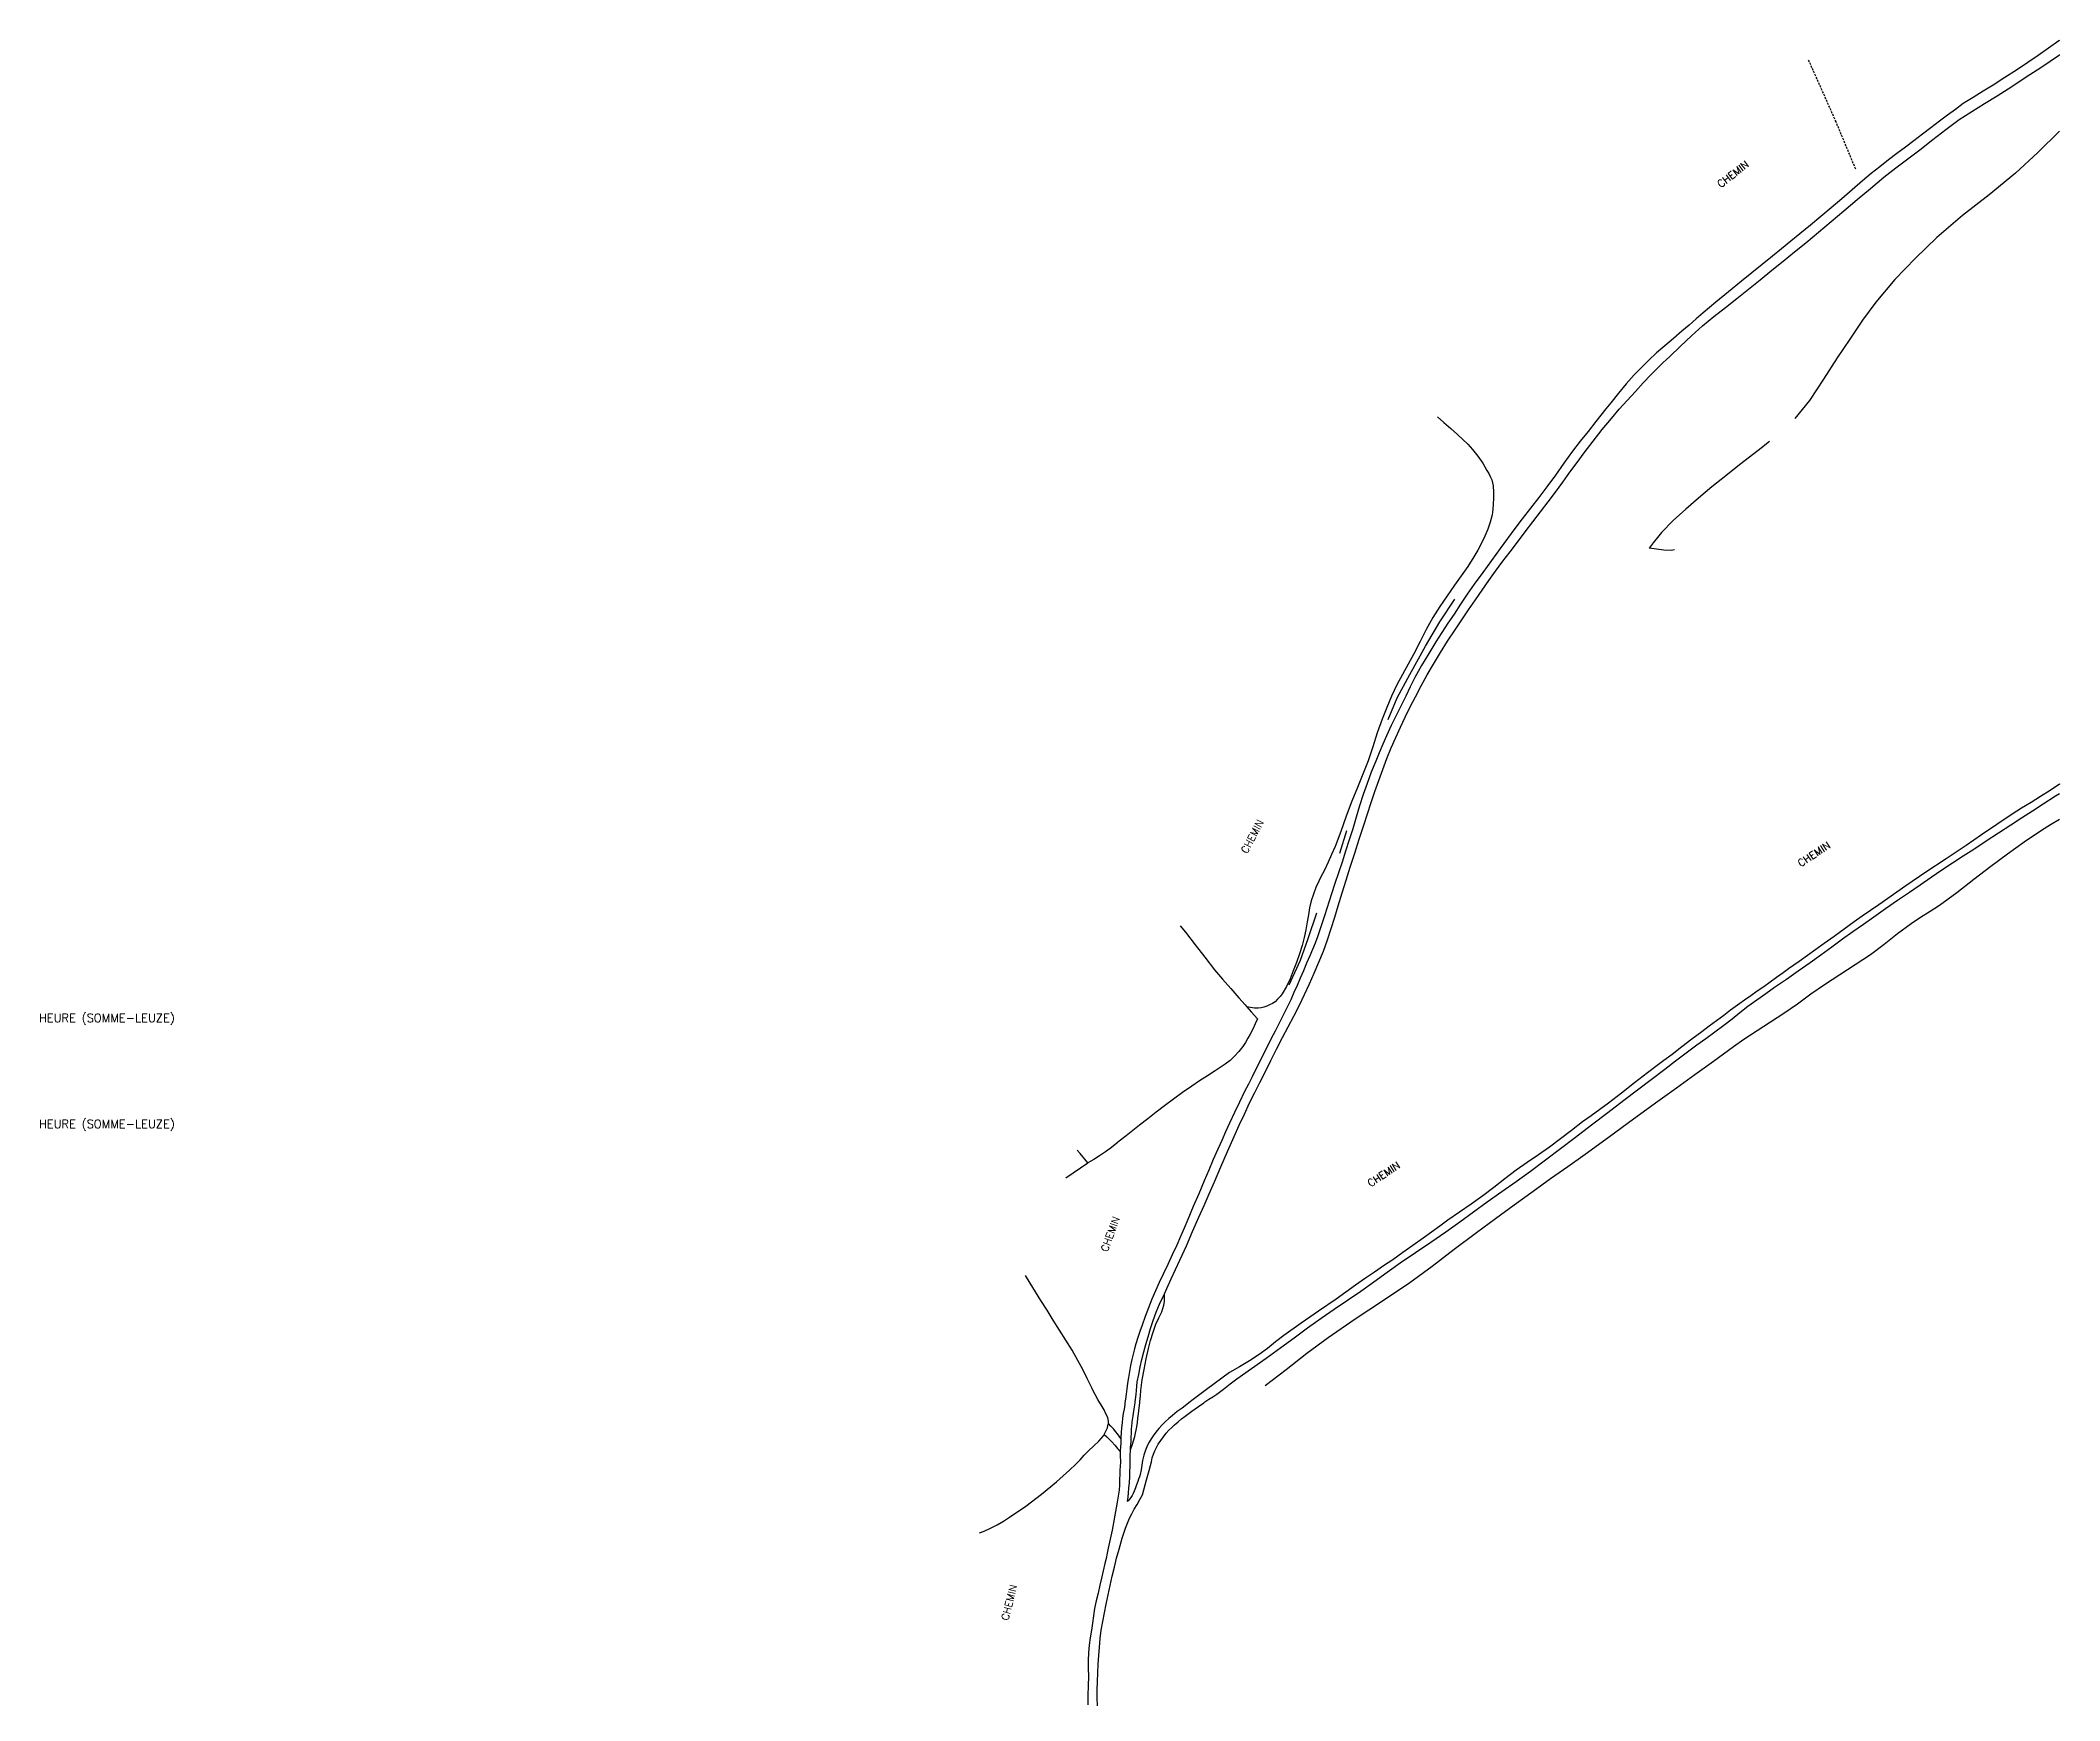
# Model space of a CAD drawing. Header units: millimetres. Extents: x 216000 to 217000, y 109000 to 110001.
# Drawn here: x 216517.3 to 217000, y 109599.8 to 109996.7 of the extents above; entities that cross this region are included whole.
import ezdxf
from ezdxf.enums import TextEntityAlignment as Align

# ---------------------------------------------------------------- set-up
doc = ezdxf.new("R2010")
doc.units = ezdxf.units.MM
doc.linetypes.add('DASHED', pattern=[0.75, 0.5, -0.25])
for name, color, linetype in [('W0017', 7, 'CONTINUOUS'), ('W0071', 7, 'CONTINUOUS'), ('W0200', 2, 'CONTINUOUS'), ('W0211', 2, 'CONTINUOUS'), ('W0214', 2, 'CONTINUOUS'), ('W0300', 7, 'CONTINUOUS'), ('W0330', 7, 'CONTINUOUS'), ('W0332', 3, 'DASHED'), ('W0980', 7, 'CONTINUOUS'), ('W0989', 7, 'CONTINUOUS')]:
    doc.layers.add(name, color=color, linetype=linetype)
doc.styles.get("Standard").update_dxf_attribs({"font": 'romans.shx', "width": 0.85})

msp = doc.modelspace()

# ---------------------------------------------------------------- linework, layer by layer
at = {"layer": 'W0017'}
for points in [[(216771.61, 109663.43), (216772.22, 109662.85), (216772.84, 109662.26), (216773.44, 109661.66), (216774.12, 109660.91), (216774.78, 109660.12), (216775.44, 109659.34)], [(216775.58, 109662.5), (216775.18, 109663.03), (216774.77, 109663.57), (216774.36, 109664.09), (216773.79, 109664.75), (216773.2, 109665.38), (216772.6, 109666.02)]]:
    msp.add_lwpolyline(points, dxfattribs=at)
at = {"layer": 'W0071'}
for points in [[(217000, 109996.66), (216999.82, 109996.54), (216997.35, 109994.82), (216994.89, 109993.08), (216992.42, 109991.37), (216989.67, 109989.55), (216986.9, 109987.76), (216984.11, 109985.99), (216981.74, 109984.51), (216979.36, 109983.05), (216976.98, 109981.58)], [(216906.82, 109921.14), (216909.4, 109923.6), (216911.99, 109926.06), (216914.65, 109928.44), (216917.34, 109930.65), (216920.1, 109932.79), (216922.85, 109934.94), (216925.64, 109937.19), (216928.43, 109939.46), (216931.22, 109941.73), (216933.94, 109943.91), (216936.65, 109946.09), (216939.35, 109948.29), (216942.39, 109950.82), (216945.4, 109953.36), (216948.41, 109955.9), (216951.59, 109958.6), (216954.77, 109961.29), (216957.99, 109963.93), (216960.84, 109966.16), (216963.71, 109968.35), (216966.58, 109970.54), (216969.7, 109972.97), (216972.81, 109975.4), (216976, 109977.72), (216978.98, 109979.67), (216982.02, 109981.55), (216985.06, 109983.43), (216988.55, 109985.67), (216992.03, 109987.92), (216995.49, 109990.2), (216997.73, 109991.71), (216999.95, 109993.24), (217000, 109993.27)], [(216976.98, 109981.58), (216975.08, 109980.18), (216973.18, 109978.77), (216971.29, 109977.35), (216969.23, 109975.78), (216967.19, 109974.21), (216965.14, 109972.63), (216963.12, 109971.12), (216961.09, 109969.62), (216959.08, 109968.09), (216957, 109966.46), (216954.93, 109964.81), (216952.88, 109963.13), (216950.37, 109960.98), (216947.9, 109958.78), (216945.4, 109956.61), (216942.92, 109954.54), (216940.42, 109952.49), (216937.91, 109950.44), (216935.73, 109948.66), (216933.54, 109946.87), (216931.35, 109945.09), (216928.88, 109943.09), (216926.4, 109941.09), (216923.93, 109939.08), (216920.88, 109936.59), (216917.84, 109934.09), (216914.82, 109931.56), (216913.11, 109930.1), (216911.41, 109928.62), (216909.7, 109927.15), (216907.67, 109925.41), (216905.64, 109923.67), (216903.6, 109921.94)], [(216903.6, 109921.94), (216901.81, 109920.22), (216900.02, 109918.5), (216898.29, 109916.72), (216896.38, 109914.55), (216894.55, 109912.31), (216892.74, 109910.06), (216891.54, 109908.57), (216890.35, 109907.07), (216889.17, 109905.58), (216887.29, 109903.21), (216885.42, 109900.84), (216883.58, 109898.45), (216881.52, 109895.62), (216879.49, 109892.75), (216877.43, 109889.92), (216875.48, 109887.38), (216873.5, 109884.86), (216871.54, 109882.33), (216869.78, 109879.95), (216868.04, 109877.57), (216866.3, 109875.18), (216864.2, 109872.34), (216862.09, 109869.51), (216860.03, 109866.65), (216858.4, 109864.29), (216856.81, 109861.92), (216855.23, 109859.54), (216853.77, 109857.34), (216852.32, 109855.13), (216850.9, 109852.9), (216849.17, 109850.09), (216847.49, 109847.24), (216845.89, 109844.35), (216844.77, 109842.16), (216843.69, 109839.94), (216842.61, 109837.72), (216841.42, 109835.3), (216840.24, 109832.89), (216839.1, 109830.45), (216838.21, 109828.43), (216837.35, 109826.4), (216836.51, 109824.35), (216835.46, 109821.72), (216834.45, 109819.07), (216833.51, 109816.41), (216832.64, 109813.69), (216831.83, 109810.96), (216831.01, 109808.23), (216830.17, 109805.57), (216829.32, 109802.9), (216828.46, 109800.24), (216827.62, 109797.71), (216826.77, 109795.17), (216825.93, 109792.63), (216825.37, 109790.88), (216824.81, 109789.13), (216824.24, 109787.39), (216823.71, 109785.71), (216823.18, 109784.04), (216822.6, 109782.39), (216822.01, 109780.86), (216821.37, 109779.35), (216820.73, 109777.83), (216819.99, 109776.06), (216819.23, 109774.29), (216818.47, 109772.52), (216817.72, 109770.79), (216816.97, 109769.07), (216816.2, 109767.36), (216815.27, 109765.42), (216814.3, 109763.49), (216813.34, 109761.57), (216812.45, 109759.81), (216811.55, 109758.05), (216810.65, 109756.29), (216809.72, 109754.44), (216808.79, 109752.58), (216807.86, 109750.73), (216806.97, 109748.95), (216806.07, 109747.17), (216805.18, 109745.39), (216803.96, 109742.88), (216802.77, 109740.37), (216801.59, 109737.85), (216800.63, 109735.79), (216799.69, 109733.72), (216798.77, 109731.65), (216797.67, 109729.13), (216796.58, 109726.6), (216795.51, 109724.07), (216794.2, 109720.99), (216792.89, 109717.91), (216791.58, 109714.83), (216790.71, 109712.78), (216789.84, 109710.72), (216788.95, 109708.67), (216787.89, 109706.37), (216786.79, 109704.08), (216785.71, 109701.78), (216784.78, 109699.78), (216783.85, 109697.77), (216782.97, 109695.74), (216782.16, 109693.69), (216781.39, 109691.62), (216780.65, 109689.54), (216780.14, 109688.08), (216779.63, 109686.6), (216779.17, 109685.12), (216778.82, 109683.87), (216778.49, 109682.6), (216778.2, 109681.33), (216777.9, 109679.9), (216777.64, 109678.46), (216777.4, 109677.02), (216777.2, 109675.69), (216777.02, 109674.36), (216776.83, 109673.03)], [(216779.52, 109675.98), (216779.86, 109677.78), (216780.19, 109679.58), (216780.58, 109681.37), (216781.04, 109683.18), (216781.55, 109684.98), (216782.09, 109686.77), (216782.69, 109688.75), (216783.32, 109690.71), (216784.02, 109692.66), (216784.83, 109694.57), (216785.72, 109696.45), (216786, 109697.05), (216786.6, 109698.34), (216787.64, 109700.6), (216788.68, 109702.86), (216789.71, 109705.12), (216791.24, 109708.52), (216792.75, 109711.93), (216794.26, 109715.35), (216795.5, 109718.17), (216796.73, 109720.99), (216797.96, 109723.81), (216799.52, 109727.43), (216801.07, 109731.04), (216802.66, 109734.64), (216803.87, 109737.33), (216805.11, 109740.02), (216806.37, 109742.69), (216807.59, 109745.15), (216808.84, 109747.59), (216810.08, 109750.03), (216811.45, 109752.79), (216812.81, 109755.55), (216814.19, 109758.31), (216815.56, 109760.89), (216816.94, 109763.46), (216818.28, 109766.06), (216819.51, 109768.58), (216820.69, 109771.13), (216821.82, 109773.7), (216822.94, 109776.34), (216824.01, 109778.99), (216825, 109781.68), (216825.89, 109784.36), (216826.7, 109787.07), (216827.52, 109789.77), (216828.48, 109792.87), (216829.45, 109795.96), (216830.43, 109799.05), (216831.51, 109802.4), (216832.59, 109805.76), (216833.68, 109809.1), (216834.55, 109811.79), (216835.42, 109814.48), (216836.32, 109817.16), (216837.24, 109819.79), (216838.18, 109822.42), (216839.18, 109825.02), (216840.22, 109827.54), (216841.3, 109830.03), (216842.43, 109832.51), (216843.58, 109834.93), (216844.77, 109837.33), (216845.99, 109839.72), (216847.39, 109842.37), (216848.82, 109845), (216850.31, 109847.6), (216851.98, 109850.35), (216853.7, 109853.08), (216855.47, 109855.78), (216857.08, 109858.18), (216858.73, 109860.57), (216860.38, 109862.96), (216861.95, 109865.26), (216863.52, 109867.55), (216865.13, 109869.82), (216866.86, 109872.15), (216868.63, 109874.45), (216870.4, 109876.75), (216872.25, 109879.16), (216874.1, 109881.57), (216875.94, 109883.98), (216877.71, 109886.34), (216879.48, 109888.71), (216881.23, 109891.09), (216882.93, 109893.43), (216884.63, 109895.77), (216886.35, 109898.1), (216888.47, 109900.87), (216890.63, 109903.62), (216892.85, 109906.32), (216894.73, 109908.49), (216896.65, 109910.62), (216898.59, 109912.73), (216900.48, 109914.78), (216902.39, 109916.81), (216904.35, 109918.8), (216905.16, 109919.58), (216905.99, 109920.36), (216906.82, 109921.14)], [(217000, 109818.93), (216999.96, 109818.9), (216997.71, 109817.39), (216995.44, 109815.91), (216993.18, 109814.5), (216990.91, 109813.11), (216988.65, 109811.7), (216984.97, 109809.26), (216981.34, 109806.74), (216977.7, 109804.23), (216972.87, 109801.02), (216968.02, 109797.82), (216963.21, 109794.57), (216961.06, 109793.07), (216958.92, 109791.55), (216956.77, 109790.04), (216954.8, 109788.69), (216952.83, 109787.34), (216950.88, 109785.97), (216948.49, 109784.24), (216946.12, 109782.49), (216943.74, 109780.76), (216941.73, 109779.34), (216939.72, 109777.93), (216937.71, 109776.52), (216936.43, 109775.62), (216935.15, 109774.72), (216933.88, 109773.82), (216932.33, 109772.7), (216930.8, 109771.57), (216929.26, 109770.45), (216927.72, 109769.37), (216926.18, 109768.3), (216924.64, 109767.24)], [(216925.49, 109765.83), (216927.62, 109767.33), (216929.75, 109768.84), (216931.88, 109770.34), (216934.71, 109772.3), (216937.53, 109774.26), (216940.35, 109776.24), (216942.94, 109778.11), (216945.53, 109779.99), (216948.12, 109781.87), (216950.6, 109783.64), (216953.09, 109785.41), (216955.58, 109787.17), (216958.41, 109789.14), (216961.26, 109791.11), (216964.1, 109793.07), (216966.69, 109794.85), (216969.28, 109796.63), (216971.88, 109798.39), (216974.42, 109800.07), (216976.98, 109801.72), (216979.53, 109803.38), (216982.47, 109805.31), (216985.41, 109807.25), (216988.36, 109809.18), (216990.92, 109810.84), (216993.49, 109812.5), (216996.05, 109814.15), (216999.04, 109816.06), (217000, 109816.67)], [(216924.64, 109767.24), (216923, 109766.03), (216921.35, 109764.82), (216919.71, 109763.6), (216917.95, 109762.31), (216916.19, 109761.02), (216914.44, 109759.71), (216912.07, 109757.9), (216909.72, 109756.07), (216907.36, 109754.26), (216905.4, 109752.8), (216903.45, 109751.36), (216901.5, 109749.91), (216898.38, 109747.48), (216895.28, 109745.01), (216892.15, 109742.6), (216890.1, 109741.1), (216888.03, 109739.63), (216885.97, 109738.14), (216883.33, 109736.13), (216880.7, 109734.1), (216878.05, 109732.12), (216875.39, 109730.26), (216872.7, 109728.44), (216870.05, 109726.58), (216867.39, 109724.57), (216864.77, 109722.5), (216862.11, 109720.48), (216859.35, 109718.52), (216856.57, 109716.6), (216853.79, 109714.66), (216851.8, 109713.23), (216849.81, 109711.79), (216847.82, 109710.35), (216845.41, 109708.63), (216843.01, 109706.91), (216840.58, 109705.21), (216838.4, 109703.73), (216836.22, 109702.26), (216834.04, 109700.78), (216831.7, 109699.12), (216829.38, 109697.45), (216827.06, 109695.79), (216822.87, 109692.9), (216818.67, 109690.05), (216814.55, 109687.09), (216812.58, 109685.56), (216810.64, 109684), (216808.64, 109682.52), (216806.32, 109681.02), (216803.93, 109679.62), (216801.54, 109678.22)], [(216803.33, 109676.72), (216806.82, 109679.21), (216810.31, 109681.7), (216813.79, 109684.19), (216817.01, 109686.54), (216820.22, 109688.91), (216823.46, 109691.23), (216826.61, 109693.39), (216829.78, 109695.52), (216832.93, 109697.68), (216836.09, 109699.92), (216839.23, 109702.2), (216842.39, 109704.45), (216846.02, 109706.94), (216849.68, 109709.41), (216853.31, 109711.91), (216856.61, 109714.26), (216859.89, 109716.65), (216863.18, 109719.02), (216866.62, 109721.48), (216870.06, 109723.92), (216873.48, 109726.39), (216877.09, 109729.07), (216880.68, 109731.79), (216884.26, 109734.51), (216888.13, 109737.46), (216891.99, 109740.42), (216895.86, 109743.37), (216899.1, 109745.85), (216902.35, 109748.32), (216905.61, 109750.78), (216908.15, 109752.71), (216910.71, 109754.63), (216913.27, 109756.54), (216915.44, 109758.1), (216917.61, 109759.66), (216919.76, 109761.25), (216921.69, 109762.75), (216923.59, 109764.29), (216925.49, 109765.83)], [(216778.98, 109671), (216779.02, 109671.26), (216779.24, 109672.95), (216779.35, 109673.96), (216779.43, 109674.97), (216779.52, 109675.98)], [(216801.54, 109678.22), (216799.7, 109676.88), (216797.86, 109675.53), (216796.02, 109674.17), (216794.46, 109672.99), (216792.91, 109671.8), (216791.87, 109671)], [(216795.39, 109671), (216795.7, 109671.22), (216796.64, 109671.84), (216797.58, 109672.46), (216798.51, 109673.09), (216800.14, 109674.28), (216801.73, 109675.5), (216803.33, 109676.72)], [(216776.56, 109671), (216776.5, 109670.59), (216776.34, 109669.51), (216776.17, 109668.43), (216776.01, 109667.35), (216775.87, 109666.19), (216775.75, 109665.04), (216775.65, 109663.88), (216775.58, 109662.71), (216775.58, 109662.5), (216775.54, 109661.54), (216775.5, 109660.36), (216775.46, 109659.71), (216775.44, 109659.34), (216775.42, 109659.05), (216775.41, 109658.4), (216775.43, 109657.88), (216775.47, 109657.36), (216775.49, 109656.84), (216775.46, 109655.88), (216775.38, 109654.92), (216775.31, 109653.96), (216775.26, 109652.68), (216775.23, 109651.41), (216775.15, 109650.15), (216774.97, 109648.72), (216774.72, 109647.29), (216774.47, 109645.87), (216774.17, 109644.11), (216773.85, 109642.34), (216773.51, 109640.58), (216773.21, 109639.14), (216772.89, 109637.7), (216772.58, 109636.26), (216772.31, 109635.03), (216772.04, 109633.8), (216771.77, 109632.57), (216771.38, 109630.84), (216770.98, 109629.12), (216770.59, 109627.39), (216770.14, 109625.54), (216769.7, 109623.69), (216769.31, 109621.83), (216769.02, 109620.11), (216768.79, 109618.37), (216768.55, 109616.64), (216768.27, 109614.85), (216768.01, 109613.06), (216767.82, 109611.27), (216767.77, 109609.39), (216767.81, 109607.51), (216767.84, 109605.63), (216767.79, 109603.36), (216767.72, 109601.09), (216767.68, 109598.82)], [(216769.98, 109598.6), (216769.93, 109600.52), (216769.95, 109602.43), (216769.99, 109604.35), (216770.06, 109606.43), (216770.18, 109608.51), (216770.32, 109610.59), (216770.47, 109612.62), (216770.64, 109614.64), (216770.89, 109616.65), (216771.24, 109618.74), (216771.66, 109620.83), (216772.1, 109622.91), (216772.55, 109625.12), (216773.02, 109627.33), (216773.52, 109629.53), (216774.04, 109631.71), (216774.58, 109633.88), (216775.15, 109636.05), (216775.39, 109636.91), (216775.64, 109637.77), (216775.89, 109638.62), (216776.29, 109639.85), (216776.72, 109641.07), (216777.19, 109642.27), (216777.69, 109643.39), (216778.23, 109644.5), (216778.8, 109645.59), (216779.46, 109646.73), (216780.14, 109647.86), (216780.72, 109649.03), (216781.1, 109650.19), (216781.4, 109651.4), (216781.7, 109652.6), (216782.04, 109653.72), (216782.38, 109654.85), (216782.7, 109655.98), (216782.91, 109656.91), (216783.1, 109657.84), (216783.36, 109658.74), (216783.7, 109659.55), (216784.1, 109660.33), (216784.53, 109661.08), (216785.11, 109662), (216785.75, 109662.88), (216786.44, 109663.73), (216787.07, 109664.43), (216787.74, 109665.1), (216788.43, 109665.75), (216789.26, 109666.46), (216790.11, 109667.15), (216790.97, 109667.82), (216792.53, 109668.98), (216794.11, 109670.1), (216795.39, 109671)], [(216777.01, 109674.33), (216776.84, 109673.08), (216776.67, 109671.84), (216776.56, 109671)], [(216791.87, 109671), (216791.36, 109670.61), (216790.22, 109669.75), (216789.08, 109668.89), (216787.97, 109667.99), (216787.08, 109667.24), (216786.2, 109666.46), (216785.37, 109665.64), (216784.65, 109664.83), (216783.98, 109663.98), (216783.34, 109663.1), (216782.84, 109662.37), (216782.36, 109661.62), (216781.94, 109660.85), (216781.46, 109659.68), (216781.1, 109658.46), (216780.78, 109657.23), (216780.58, 109656.1), (216780.42, 109654.97), (216780.18, 109653.85), (216780.01, 109653.3), (216779.81, 109652.75), (216779.62, 109652.21), (216779.35, 109651.43), (216779.08, 109650.65), (216778.78, 109649.89), (216778.54, 109649.36), (216778.28, 109648.85), (216777.98, 109648.36), (216777.74, 109648.03), (216777.48, 109647.71), (216777.21, 109647.4), (216777.32, 109648.46), (216777.42, 109649.52), (216777.52, 109650.59), (216777.62, 109651.94), (216777.71, 109653.3), (216777.77, 109654.65), (216777.79, 109655.66), (216777.79, 109656.68), (216777.8, 109657.69), (216777.83, 109658.59), (216777.86, 109659.5), (216777.88, 109659.8), (216777.92, 109660.41), (216778.01, 109661.07)], [(216778.01, 109661.07), (216778.02, 109661.65), (216778.04, 109662.23), (216778.06, 109662.8), (216778.11, 109663.73), (216778.16, 109664.66), (216778.23, 109665.58), (216778.28, 109666.03), (216778.32, 109666.47), (216778.37, 109666.91), (216778.53, 109667.9), (216778.77, 109669.59), (216778.98, 109671)]]:
    msp.add_lwpolyline(points, dxfattribs=at)
at = {"layer": 'W0200'}
for points in [[(216917.23, 109752.66), (216919.64, 109754.41), (216922.06, 109756.17), (216924.51, 109757.89), (216927.69, 109759.99), (216930.92, 109762.04), (216934.11, 109764.13), (216937.34, 109766.41), (216940.54, 109768.74), (216943.77, 109771.02), (216947.44, 109773.41), (216951.15, 109775.75), (216954.8, 109778.18), (216958.04, 109780.63), (216961.23, 109783.16), (216964.48, 109785.58), (216966.75, 109787.07), (216969.04, 109788.51), (216971.31, 109789.99), (216975.44, 109793.01), (216979.46, 109796.17), (216983.53, 109799.28), (216987.51, 109802.21), (216991.53, 109805.11), (216995.63, 109807.86), (216997.84, 109809.21), (217000, 109810.48)], [(216810.12, 109675.12), (216815.1, 109679), (216820.07, 109682.88), (216825.11, 109686.65), (216831.58, 109691.08), (216838.15, 109695.35), (216844.64, 109699.74), (216850, 109703.67), (216855.3, 109707.7), (216860.61, 109711.7), (216865.11, 109715.02), (216869.63, 109718.33), (216874.16, 109721.62), (216878.29, 109724.58), (216882.43, 109727.52), (216886.57, 109730.47), (216892.37, 109734.68), (216898.16, 109738.9), (216903.96, 109743.11), (216908.38, 109746.29), (216912.8, 109749.48), (216917.23, 109752.66)]]:
    msp.add_lwpolyline(points, dxfattribs=at)
at = {"layer": 'W0211'}
for points in [[(217000, 109974.93), (216994.79, 109969.88), (216989.44, 109964.9), (216983.16, 109959.78), (216976.76, 109954.8), (216970.62, 109949.54), (216965.54, 109944.62), (216960.64, 109939.49), (216956.07, 109934.11), (216952.87, 109929.75), (216949.86, 109925.25), (216946.84, 109920.76), (216943.52, 109915.68), (216940.18, 109910.62), (216936.73, 109906.31)], [(216930.62, 109900.8), (216927.9, 109898.67), (216923.45, 109895.21), (216920.17, 109892.57), (216916.9, 109889.93), (216913.68, 109887.23), (216910.63, 109884.61), (216907.64, 109881.93), (216904.86, 109879.06), (216903.84, 109877.82), (216902.85, 109876.56), (216901.87, 109875.3)], [(216780.7, 109676.46), (216781.15, 109678.97), (216781.61, 109681.48), (216782.16, 109683.96), (216782.69, 109685.92), (216783.29, 109687.85), (216783.95, 109689.77), (216784.65, 109691.28), (216785.4, 109692.78), (216785.89, 109694.34), (216785.98, 109695.23), (216785.99, 109696.14), (216786, 109697.05)], [(216780.09, 109671), (216780.11, 109671.25), (216780.26, 109672.7), (216780.4, 109673.96), (216780.55, 109675.21), (216780.7, 109676.46)], [(216777.88, 109659.8), (216778.26, 109660.85), (216778.64, 109661.9), (216778.96, 109662.96), (216779.12, 109663.72), (216779.25, 109664.48), (216779.38, 109665.24), (216779.54, 109666.28), (216779.68, 109667.32), (216779.82, 109668.35), (216779.98, 109669.8), (216780.09, 109671)]]:
    msp.add_lwpolyline(points, dxfattribs=at)
at = {"layer": 'W0214'}
msp.add_lwpolyline([(216907.91, 109874.9), (216907.13, 109874.74), (216905.39, 109874.82), (216903.63, 109875.05), (216901.87, 109875.3)], dxfattribs=at)
at = {"layer": 'W0300'}
for points in [[(216839.52, 109834.33), (216841.63, 109839.48), (216844.68, 109845.07), (216848.41, 109851.9), (216851.8, 109857.65), (216855.42, 109863.1)], [(216827.96, 109802.38), (216829.58, 109807.78)], [(216822.38, 109788.02), (216820.26, 109781.92), (216818.46, 109776.74), (216815.76, 109770.87)]]:
    msp.add_lwpolyline(points, dxfattribs=at)
at = {"layer": 'W0330'}
for points in [[(216851.25, 109906.68), (216852.78, 109905.36), (216854.45, 109903.91), (216856.08, 109902.43), (216857.31, 109901.29), (216858.52, 109900.12), (216859.66, 109898.9), (216860.92, 109897.3), (216862.08, 109895.61), (216863.11, 109893.86), (216863.52, 109893.13), (216863.91, 109892.39), (216864.23, 109891.63), (216864.55, 109890.18), (216864.64, 109888.66), (216864.65, 109887.14), (216864.62, 109885.85), (216864.53, 109884.55), (216864.34, 109883.27), (216863.91, 109881.53), (216863.31, 109879.83), (216862.62, 109878.16), (216861.83, 109876.48), (216860.93, 109874.83), (216859.99, 109873.22), (216858.5, 109870.93), (216856.9, 109868.7), (216855.32, 109866.47), (216853.57, 109863.92), (216851.83, 109861.36), (216850.18, 109858.75), (216848.6, 109855.88), (216847.11, 109852.95), (216845.61, 109850.03), (216844.25, 109847.56), (216842.88, 109845.1), (216841.58, 109842.61), (216840.31, 109839.93), (216839.13, 109837.2), (216838.03, 109834.45), (216836.88, 109831.14), (216835.83, 109827.8), (216834.72, 109824.48), (216833.46, 109821.25), (216832.12, 109818.05), (216830.82, 109814.84), (216829.48, 109811.22), (216828.17, 109807.59), (216826.78, 109803.99), (216825.98, 109802.09), (216825.16, 109800.21), (216824.28, 109798.35), (216823.82, 109797.47), (216823.34, 109796.59), (216822.89, 109795.71), (216822.2, 109794.16), (216821.6, 109792.58), (216821.1, 109790.98), (216820.72, 109789.32), (216820.43, 109787.65), (216820.13, 109785.97), (216819.77, 109784.09), (216819.38, 109782.21), (216818.93, 109780.35), (216818.3, 109778.29), (216817.57, 109776.25), (216816.77, 109774.24), (216816.02, 109772.37), (216815.19, 109770.51), (216814.15, 109768.8), (216813.63, 109768.11), (216813.07, 109767.45), (216812.44, 109766.87), (216811.82, 109766.46), (216811.14, 109766.12), (216810.45, 109765.84), (216809.78, 109765.61), (216809.09, 109765.43), (216808.4, 109765.33), (216807.51, 109765.35), (216806.6, 109765.49), (216805.7, 109765.63)], [(216789.74, 109785.04), (216791, 109783.49), (216793.33, 109780.5), (216795.65, 109777.49), (216798.01, 109774.53), (216799.91, 109772.26), (216801.84, 109770.01), (216803.79, 109767.78), (216805.27, 109766.11), (216805.7, 109765.63), (216806.77, 109764.44), (216808.27, 109762.78), (216807.69, 109761.55), (216807.11, 109760.33), (216806.49, 109759.12), (216805.94, 109758.13), (216805.36, 109757.15), (216804.73, 109756.21), (216803.8, 109755.01), (216802.78, 109753.87), (216801.69, 109752.82), (216800.55, 109751.94), (216799.35, 109751.14), (216798.13, 109750.35), (216796.26, 109749.13), (216794.38, 109747.94), (216792.52, 109746.71), (216790.33, 109745.17), (216788.17, 109743.58), (216786.02, 109741.97), (216784.02, 109740.44), (216782.04, 109738.89), (216780.05, 109737.34), (216778.44, 109736.08), (216776.82, 109734.82), (216775.21, 109733.56), (216774.12, 109732.68), (216773.02, 109731.81), (216771.9, 109730.97), (216770.51, 109730.06), (216769.09, 109729.2), (216767.66, 109728.33)], [(216762.42, 109724.78), (216764.19, 109725.98), (216767.66, 109728.33), (216765.82, 109730.57), (216765.14, 109731.39)], [(216768.63, 109674.62), (216767.55, 109676.8), (216766.47, 109678.99), (216765.34, 109681.15), (216763.91, 109683.59), (216762.41, 109686), (216760.9, 109688.39), (216759.43, 109690.76), (216757.94, 109693.11), (216756.46, 109695.48), (216755.18, 109697.53), (216753.92, 109699.58), (216752.8, 109701.44)], [(216770.56, 109671), (216770.11, 109671.77), (216769.41, 109673.02), (216768.68, 109674.51), (216768.63, 109674.62)], [(216771.57, 109669.29), (216770.84, 109670.53), (216770.56, 109671)], [(216741.83, 109639.93), (216742.89, 109640.34), (216744.43, 109641.03), (216745.98, 109641.83), (216747.5, 109642.72), (216748.99, 109643.64), (216752.88, 109646.27), (216756.6, 109649.14), (216760.2, 109652.15), (216761.78, 109653.52), (216763.34, 109654.91), (216764.85, 109656.36), (216765.86, 109657.41), (216766.85, 109658.49), (216767.84, 109659.56), (216769.09, 109660.7), (216770.36, 109661.83), (216771.41, 109663.1), (216771.61, 109663.43), (216771.78, 109663.72), (216772.1, 109664.36), (216772.36, 109665.03), (216772.51, 109665.54), (216772.6, 109666.02), (216772.61, 109666.06), (216772.65, 109666.58), (216772.45, 109667.5), (216772.01, 109668.39), (216771.57, 109669.29)]]:
    msp.add_lwpolyline(points, dxfattribs=at)
at = {"layer": 'W0332'}
msp.add_lwpolyline([(216951.26, 109965.89), (216946.57, 109977.16), (216941.12, 109989.46), (216939.86, 109992.18)], dxfattribs=at)

# ---------------------------------------------------------------- texts
at = {"layer": 'W0980'}
for p in [(216533.19, 109762.86), (216533.19, 109737.52)]:
    msp.add_text('HEURE (SOMME-LEUZE)', height=2, dxfattribs=at).set_placement(p, align=Align.MIDDLE)
at = {"layer": 'W0989'}
for rotation, p in [(37.8377, (216919.02, 109961.34)), (62.224, (216805.76, 109802.13)), (33.3961, (216938.13, 109799.02)), (33.3961, (216835.29, 109722.52)), (70.0135, (216772.39, 109706.94)), (75.8069, (216748.67, 109618.84))]:
    msp.add_text('CHEMIN', height=1.75, rotation=rotation, dxfattribs=at).set_placement(p)

doc.saveas('drawing.dxf')
